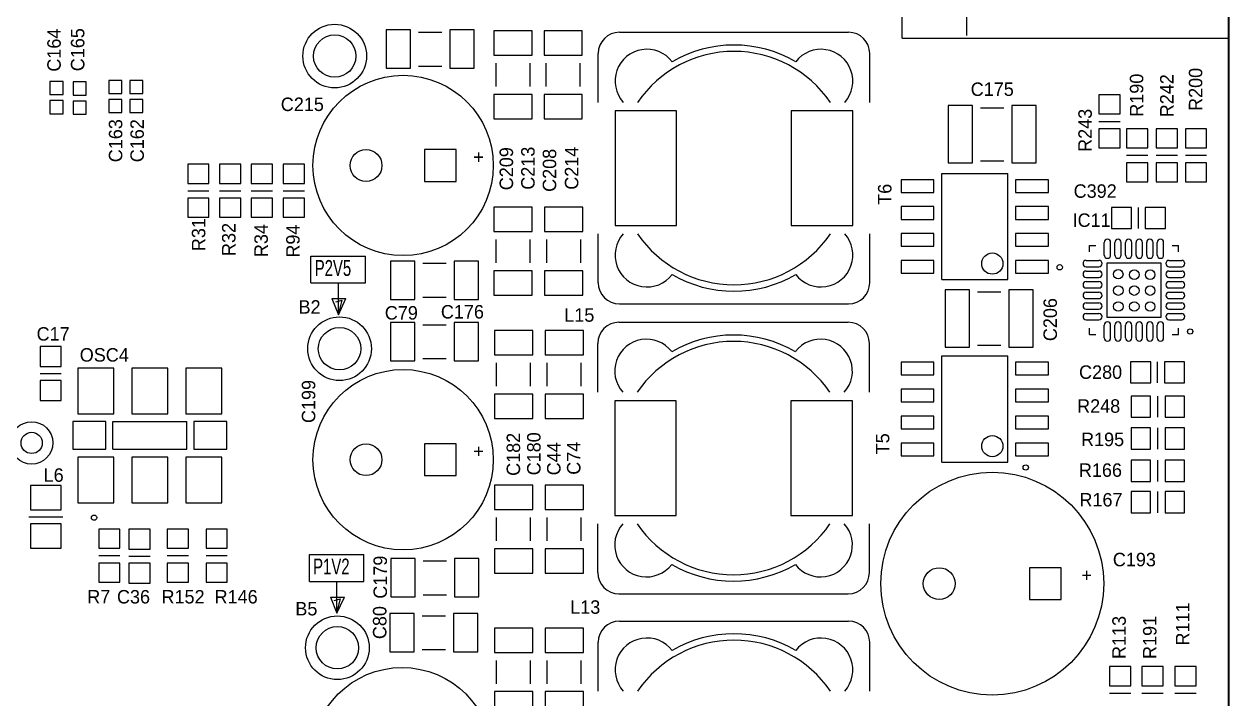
# Model space of a CAD drawing. Header units: millimetres. Extents: x -233 to 1, y -1 to 128.
# Drawn here: x -113.4 to -56.6, y 55 to 86.8 of the extents above; entities that cross this region are included whole.
import ezdxf

# ---------------------------------------------------------------- set-up
doc = ezdxf.new("R2010")
doc.units = ezdxf.units.MM
doc.header["$LTSCALE"] = 0.5
doc.layers.add('AM_2', color=141, linetype='Continuous', lineweight=35)
doc.layers.add('AM_2N', color=51, linetype='Continuous', lineweight=25)

msp = doc.modelspace()

# ---------------------------------------------------------------- linework, layer by layer
at = {"layer": 'AM_2'}
msp.add_line((-56.595, 27.961), (-56.595, 126.361), dxfattribs=at)
at = {"layer": 'AM_2N'}
for p, q in [((-71.988, 86.153), (-71.988, 126.259)), ((-68.94, 86.28), (-68.94, 126.234)), ((-95.163, 86.545), (-96.313, 86.545)), ((-96.313, 86.545), (-96.313, 84.745)), ((-95.163, 84.745), (-95.163, 86.545)), ((-94.788, 86.445), (-93.688, 86.445)), ((-92.163, 86.545), (-93.313, 86.545)), ((-93.313, 86.545), (-93.313, 84.745)), ((-92.163, 84.745), (-92.163, 86.545)), ((-91.227, 86.501), (-91.227, 85.351)), ((-89.427, 86.501), (-91.227, 86.501)), ((-89.427, 85.351), (-89.427, 86.501)), ((-88.864, 86.501), (-88.864, 85.351)), ((-87.064, 86.501), (-88.864, 86.501)), ((-87.064, 85.351), (-87.064, 86.501)), ((-85.319, 86.434), (-74.519, 86.434)), ((-71.988, 86.153), (-56.595, 86.153)), ((-91.227, 85.351), (-89.427, 85.351)), ((-88.864, 85.351), (-87.064, 85.351)), ((-86.319, 83.134), (-86.319, 85.434)), ((-73.519, 83.134), (-73.519, 85.434)), ((-96.313, 84.745), (-95.163, 84.745)), ((-94.788, 84.845), (-93.688, 84.845)), ((-93.313, 84.745), (-92.163, 84.745)), ((-91.127, 83.876), (-91.127, 84.976)), ((-89.527, 83.876), (-89.527, 84.976)), ((-88.764, 83.876), (-88.764, 84.976)), ((-87.164, 83.876), (-87.164, 84.976)), ((-111.53, 84.119), (-112.15, 84.119)), ((-112.15, 84.119), (-112.15, 83.499)), ((-111.53, 83.499), (-111.53, 84.119)), ((-110.438, 84.093), (-111.058, 84.093)), ((-111.058, 84.093), (-111.058, 83.473)), ((-110.438, 83.473), (-110.438, 84.093)), ((-108.762, 84.17), (-109.382, 84.17)), ((-109.382, 84.17), (-109.382, 83.55)), ((-108.762, 83.55), (-108.762, 84.17)), ((-107.771, 84.17), (-108.391, 84.17)), ((-108.391, 84.17), (-108.391, 83.55)), ((-107.771, 83.55), (-107.771, 84.17)), ((-112.15, 83.499), (-111.53, 83.499)), ((-111.058, 83.473), (-110.438, 83.473)), ((-109.382, 83.55), (-108.762, 83.55)), ((-108.391, 83.55), (-107.771, 83.55)), ((-91.227, 83.501), (-91.227, 82.351)), ((-89.427, 83.501), (-91.227, 83.501)), ((-89.427, 82.351), (-89.427, 83.501)), ((-88.864, 83.501), (-88.864, 82.351)), ((-87.064, 83.501), (-88.864, 83.501)), ((-87.064, 82.351), (-87.064, 83.501)), ((-61.719, 83.487), (-62.719, 83.487)), ((-62.719, 83.487), (-62.719, 82.587)), ((-61.719, 82.587), (-61.719, 83.487)), ((-111.53, 83.219), (-112.15, 83.219)), ((-112.15, 83.219), (-112.15, 82.599)), ((-111.53, 82.599), (-111.53, 83.219)), ((-110.438, 83.193), (-111.058, 83.193)), ((-111.058, 83.193), (-111.058, 82.573)), ((-110.438, 82.573), (-110.438, 83.193)), ((-108.762, 83.27), (-109.382, 83.27)), ((-109.382, 83.27), (-109.382, 82.65)), ((-108.762, 82.65), (-108.762, 83.27)), ((-107.771, 83.27), (-108.391, 83.27)), ((-108.391, 83.27), (-108.391, 82.65)), ((-107.771, 82.65), (-107.771, 83.27)), ((-68.671, 82.982), (-69.821, 82.982)), ((-69.821, 82.982), (-69.821, 80.282)), ((-68.671, 80.282), (-68.671, 82.982)), ((-65.671, 82.982), (-66.821, 82.982)), ((-66.821, 82.982), (-66.821, 80.282)), ((-65.671, 80.282), (-65.671, 82.982)), ((-112.15, 82.599), (-111.53, 82.599)), ((-111.058, 82.573), (-110.438, 82.573)), ((-109.382, 82.65), (-108.762, 82.65)), ((-108.391, 82.65), (-107.771, 82.65)), ((-91.227, 82.351), (-89.427, 82.351)), ((-88.864, 82.351), (-87.064, 82.351)), ((-82.619, 82.734), (-85.519, 82.734)), ((-85.519, 82.734), (-85.519, 77.334)), ((-82.619, 77.334), (-82.619, 82.734)), ((-74.319, 82.734), (-77.219, 82.734)), ((-77.219, 82.734), (-77.219, 77.334)), ((-74.319, 77.334), (-74.319, 82.734)), ((-68.296, 82.882), (-67.196, 82.882)), ((-62.719, 82.587), (-61.719, 82.587)), ((-62.719, 82.237), (-61.719, 82.237)), ((-61.719, 81.887), (-62.719, 81.887)), ((-62.719, 81.887), (-62.719, 80.987)), ((-61.719, 80.987), (-61.719, 81.887)), ((-60.419, 81.887), (-61.419, 81.887)), ((-61.419, 81.887), (-61.419, 80.987)), ((-60.419, 80.987), (-60.419, 81.887)), ((-59.019, 81.887), (-60.019, 81.887)), ((-60.019, 81.887), (-60.019, 80.987)), ((-59.019, 80.987), (-59.019, 81.887)), ((-57.644, 81.887), (-58.644, 81.887)), ((-58.644, 81.887), (-58.644, 80.987)), ((-57.644, 80.987), (-57.644, 81.887)), ((-93.008, 80.908), (-94.508, 80.908)), ((-94.508, 80.908), (-94.508, 79.408)), ((-93.008, 79.408), (-93.008, 80.908)), ((-62.719, 80.987), (-61.719, 80.987)), ((-61.419, 80.987), (-60.419, 80.987)), ((-61.419, 80.637), (-60.419, 80.637)), ((-60.019, 80.987), (-59.019, 80.987)), ((-60.019, 80.637), (-59.019, 80.637)), ((-58.644, 80.987), (-57.644, 80.987)), ((-58.644, 80.637), (-57.644, 80.637)), ((-104.66, 80.215), (-105.66, 80.215)), ((-105.66, 80.215), (-105.66, 79.315)), ((-104.66, 79.315), (-104.66, 80.215)), ((-103.162, 80.215), (-104.162, 80.215)), ((-104.162, 80.215), (-104.162, 79.315)), ((-103.162, 79.315), (-103.162, 80.215)), ((-101.663, 80.215), (-102.663, 80.215)), ((-102.663, 80.215), (-102.663, 79.315)), ((-101.663, 79.315), (-101.663, 80.215)), ((-100.164, 80.215), (-101.164, 80.215)), ((-101.164, 80.215), (-101.164, 79.315)), ((-100.164, 79.315), (-100.164, 80.215)), ((-69.821, 80.282), (-68.671, 80.282)), ((-68.296, 80.382), (-67.196, 80.382)), ((-66.821, 80.282), (-65.671, 80.282)), ((-60.419, 80.287), (-61.419, 80.287)), ((-61.419, 80.287), (-61.419, 79.387)), ((-60.419, 79.387), (-60.419, 80.287)), ((-59.019, 80.287), (-60.019, 80.287)), ((-60.019, 80.287), (-60.019, 79.387)), ((-59.019, 79.387), (-59.019, 80.287)), ((-57.644, 80.287), (-58.644, 80.287)), ((-58.644, 80.287), (-58.644, 79.387)), ((-57.644, 79.387), (-57.644, 80.287)), ((-70.494, 79.489), (-72.044, 79.489)), ((-72.044, 79.489), (-72.044, 78.889)), ((-70.494, 78.889), (-70.494, 79.489)), ((-70.119, 74.784), (-70.119, 79.784)), ((-70.119, 79.784), (-67.019, 79.784)), ((-67.019, 74.784), (-67.019, 79.784)), ((-65.094, 79.489), (-66.644, 79.489)), ((-66.644, 79.489), (-66.644, 78.889)), ((-65.094, 78.889), (-65.094, 79.489)), ((-105.66, 79.315), (-104.66, 79.315)), ((-105.66, 78.965), (-104.66, 78.965)), ((-104.162, 79.315), (-103.162, 79.315)), ((-104.162, 78.965), (-103.162, 78.965)), ((-102.663, 79.315), (-101.663, 79.315)), ((-102.663, 78.965), (-101.663, 78.965)), ((-101.164, 79.315), (-100.164, 79.315)), ((-101.164, 78.965), (-100.164, 78.965)), ((-94.508, 79.408), (-93.008, 79.408)), ((-61.419, 79.387), (-60.419, 79.387)), ((-60.019, 79.387), (-59.019, 79.387)), ((-58.644, 79.387), (-57.644, 79.387)), ((-104.66, 78.615), (-105.66, 78.615)), ((-105.66, 78.615), (-105.66, 77.715)), ((-104.66, 77.715), (-104.66, 78.615)), ((-103.162, 78.615), (-104.162, 78.615)), ((-104.162, 78.615), (-104.162, 77.715)), ((-103.162, 77.715), (-103.162, 78.615)), ((-101.663, 78.615), (-102.663, 78.615)), ((-102.663, 78.615), (-102.663, 77.715)), ((-101.663, 77.715), (-101.663, 78.615)), ((-100.164, 78.615), (-101.164, 78.615)), ((-101.164, 78.615), (-101.164, 77.715)), ((-100.164, 77.715), (-100.164, 78.615)), ((-72.044, 78.889), (-70.494, 78.889)), ((-66.644, 78.889), (-65.094, 78.889)), ((-89.427, 78.195), (-91.227, 78.195)), ((-91.227, 78.195), (-91.227, 77.045)), ((-89.427, 77.045), (-89.427, 78.195)), ((-87.039, 78.195), (-88.839, 78.195)), ((-88.839, 78.195), (-88.839, 77.045)), ((-87.039, 77.045), (-87.039, 78.195)), ((-70.494, 78.219), (-72.044, 78.219)), ((-72.044, 78.219), (-72.044, 77.619)), ((-70.494, 77.619), (-70.494, 78.219)), ((-65.094, 78.219), (-66.644, 78.219)), ((-66.644, 78.219), (-66.644, 77.619)), ((-65.094, 77.619), (-65.094, 78.219)), ((-62.133, 78.18), (-62.133, 77.18)), ((-61.183, 78.18), (-62.133, 78.18)), ((-61.183, 77.18), (-61.183, 78.18)), ((-60.858, 77.18), (-60.858, 78.18)), ((-60.533, 78.18), (-60.533, 77.18)), ((-59.583, 78.18), (-60.533, 78.18)), ((-59.583, 77.18), (-59.583, 78.18)), ((-105.66, 77.715), (-104.66, 77.715)), ((-104.162, 77.715), (-103.162, 77.715)), ((-102.663, 77.715), (-101.663, 77.715)), ((-101.164, 77.715), (-100.164, 77.715)), ((-85.519, 77.334), (-82.619, 77.334)), ((-77.219, 77.334), (-74.319, 77.334)), ((-72.044, 77.619), (-70.494, 77.619)), ((-66.644, 77.619), (-65.094, 77.619)), ((-91.227, 77.045), (-89.427, 77.045)), ((-91.127, 75.57), (-91.127, 76.67)), ((-89.527, 75.57), (-89.527, 76.67)), ((-88.839, 77.045), (-87.039, 77.045)), ((-88.739, 75.57), (-88.739, 76.67)), ((-87.139, 75.57), (-87.139, 76.67)), ((-86.319, 74.634), (-86.319, 76.934)), ((-73.519, 74.634), (-73.519, 76.934)), ((-70.494, 76.949), (-72.044, 76.949)), ((-72.044, 76.949), (-72.044, 76.349)), ((-70.494, 76.349), (-70.494, 76.949)), ((-65.094, 76.949), (-66.644, 76.949)), ((-66.644, 76.949), (-66.644, 76.349)), ((-65.094, 76.349), (-65.094, 76.949)), ((-62.133, 77.18), (-61.183, 77.18)), ((-60.533, 77.18), (-59.583, 77.18)), ((-72.044, 76.349), (-70.494, 76.349)), ((-66.644, 76.349), (-65.094, 76.349)), ((-63.169, 76.384), (-62.869, 76.384)), ((-63.169, 76.084), (-63.169, 76.384)), ((-62.469, 75.934), (-62.469, 76.534)), ((-62.169, 75.934), (-62.169, 76.534)), ((-61.969, 75.934), (-61.969, 76.534)), ((-61.669, 75.934), (-61.669, 76.534)), ((-61.469, 75.934), (-61.469, 76.534)), ((-61.169, 75.934), (-61.169, 76.534)), ((-60.969, 75.934), (-60.969, 76.534)), ((-60.669, 75.934), (-60.669, 76.534)), ((-60.469, 75.934), (-60.469, 76.534)), ((-60.169, 75.934), (-60.169, 76.534)), ((-59.969, 75.934), (-59.969, 76.534)), ((-59.669, 75.934), (-59.669, 76.534)), ((-59.269, 76.384), (-58.969, 76.384)), ((-58.969, 76.084), (-58.969, 76.384)), ((-99.852, 75.891), (-97.286, 75.891)), ((-99.852, 74.621), (-99.852, 75.891)), ((-97.286, 74.621), (-97.286, 75.891)), ((-94.96, 75.648), (-96.11, 75.648)), ((-96.11, 75.648), (-96.11, 73.848)), ((-94.96, 73.848), (-94.96, 75.648)), ((-94.585, 75.548), (-93.485, 75.548)), ((-91.96, 75.648), (-93.11, 75.648)), ((-93.11, 75.648), (-93.11, 73.848)), ((-91.96, 73.848), (-91.96, 75.648)), ((-70.494, 75.679), (-72.044, 75.679)), ((-72.044, 75.679), (-72.044, 75.079)), ((-70.494, 75.079), (-70.494, 75.679)), ((-65.094, 75.679), (-66.644, 75.679)), ((-66.644, 75.679), (-66.644, 75.079)), ((-65.094, 75.079), (-65.094, 75.679)), ((-63.319, 75.684), (-62.719, 75.684)), ((-59.794, 75.559), (-62.344, 75.559)), ((-62.344, 75.559), (-62.344, 73.009)), ((-59.794, 73.009), (-59.794, 75.559)), ((-59.419, 75.684), (-58.819, 75.684)), ((-89.427, 75.195), (-91.227, 75.195)), ((-91.227, 75.195), (-91.227, 74.045)), ((-89.427, 74.045), (-89.427, 75.195)), ((-87.039, 75.195), (-88.839, 75.195)), ((-88.839, 75.195), (-88.839, 74.045)), ((-87.039, 74.045), (-87.039, 75.195)), ((-72.044, 75.079), (-70.494, 75.079)), ((-66.644, 75.079), (-65.094, 75.079)), ((-63.319, 75.384), (-62.719, 75.384)), ((-63.319, 75.184), (-62.719, 75.184)), ((-59.419, 75.384), (-58.819, 75.384)), ((-59.419, 75.184), (-58.819, 75.184)), ((-99.852, 74.621), (-97.286, 74.621)), ((-98.556, 73.123), (-98.556, 74.596)), ((-70.119, 74.784), (-67.019, 74.784)), ((-63.319, 74.884), (-62.719, 74.884)), ((-63.319, 74.684), (-62.719, 74.684)), ((-63.319, 74.384), (-62.719, 74.384)), ((-59.419, 74.884), (-58.819, 74.884)), ((-59.419, 74.684), (-58.819, 74.684)), ((-59.419, 74.384), (-58.819, 74.384)), ((-98.861, 73.885), (-98.556, 73.123)), ((-98.861, 73.885), (-98.201, 73.885)), ((-98.683, 73.732), (-98.378, 73.808)), ((-98.556, 73.123), (-98.201, 73.885)), ((-98.556, 73.123), (-98.378, 73.808)), ((-96.11, 73.848), (-94.96, 73.848)), ((-94.585, 73.948), (-93.485, 73.948)), ((-93.11, 73.848), (-91.96, 73.848)), ((-91.227, 74.045), (-89.427, 74.045)), ((-88.839, 74.045), (-87.039, 74.045)), ((-68.823, 74.295), (-69.973, 74.295)), ((-69.973, 74.295), (-69.973, 71.595)), ((-68.823, 71.595), (-68.823, 74.295)), ((-68.448, 74.195), (-67.348, 74.195)), ((-65.823, 74.295), (-66.973, 74.295)), ((-66.973, 74.295), (-66.973, 71.595)), ((-65.823, 71.595), (-65.823, 74.295)), ((-63.319, 74.184), (-62.719, 74.184)), ((-63.319, 73.884), (-62.719, 73.884)), ((-59.419, 74.184), (-58.819, 74.184)), ((-59.419, 73.884), (-58.819, 73.884)), ((-85.319, 73.634), (-74.519, 73.634)), ((-63.319, 73.684), (-62.719, 73.684)), ((-63.319, 73.384), (-62.719, 73.384)), ((-59.419, 73.684), (-58.819, 73.684)), ((-59.419, 73.384), (-58.819, 73.384)), ((-94.96, 72.753), (-96.11, 72.753)), ((-96.11, 72.753), (-96.11, 70.953)), ((-94.96, 70.953), (-94.96, 72.753)), ((-91.96, 72.753), (-93.11, 72.753)), ((-93.11, 72.753), (-93.11, 70.953)), ((-91.96, 70.953), (-91.96, 72.753)), ((-85.338, 72.766), (-74.538, 72.766)), ((-63.319, 73.184), (-62.719, 73.184)), ((-63.319, 72.884), (-62.719, 72.884)), ((-62.344, 73.009), (-59.794, 73.009)), ((-59.419, 73.184), (-58.819, 73.184)), ((-59.419, 72.884), (-58.819, 72.884)), ((-94.585, 72.653), (-93.485, 72.653)), ((-91.201, 72.378), (-91.201, 71.228)), ((-89.401, 72.378), (-91.201, 72.378)), ((-89.401, 71.228), (-89.401, 72.378)), ((-88.814, 72.378), (-88.814, 71.228)), ((-87.014, 72.378), (-88.814, 72.378)), ((-87.014, 71.228), (-87.014, 72.378)), ((-63.169, 72.184), (-63.169, 72.484)), ((-63.169, 72.184), (-62.869, 72.184)), ((-62.469, 72.034), (-62.469, 72.634)), ((-62.169, 72.034), (-62.169, 72.634)), ((-61.969, 72.034), (-61.969, 72.634)), ((-61.669, 72.034), (-61.669, 72.634)), ((-61.469, 72.034), (-61.469, 72.634)), ((-61.169, 72.034), (-61.169, 72.634)), ((-60.969, 72.034), (-60.969, 72.634)), ((-60.669, 72.034), (-60.669, 72.634)), ((-60.469, 72.034), (-60.469, 72.634)), ((-60.169, 72.034), (-60.169, 72.634)), ((-59.969, 72.034), (-59.969, 72.634)), ((-59.669, 72.034), (-59.669, 72.634)), ((-59.269, 72.184), (-58.969, 72.184)), ((-58.969, 72.184), (-58.969, 72.484)), ((-111.62, 71.629), (-112.62, 71.629)), ((-112.62, 71.629), (-112.62, 70.679)), ((-111.62, 70.679), (-111.62, 71.629)), ((-86.338, 69.466), (-86.338, 71.766)), ((-73.538, 69.466), (-73.538, 71.766)), ((-69.973, 71.595), (-68.823, 71.595)), ((-68.448, 71.695), (-67.348, 71.695)), ((-66.973, 71.595), (-65.823, 71.595)), ((-94.585, 71.053), (-93.485, 71.053)), ((-91.201, 71.228), (-89.401, 71.228)), ((-88.814, 71.228), (-87.014, 71.228)), ((-70.119, 66.178), (-70.119, 71.178)), ((-70.119, 71.178), (-67.019, 71.178)), ((-67.019, 66.178), (-67.019, 71.178)), ((-112.62, 70.679), (-111.62, 70.679)), ((-109.136, 70.608), (-110.836, 70.608)), ((-110.836, 70.608), (-110.836, 68.458)), ((-109.136, 68.458), (-109.136, 70.608)), ((-106.596, 70.608), (-108.296, 70.608)), ((-108.296, 70.608), (-108.296, 68.458)), ((-106.596, 68.458), (-106.596, 70.608)), ((-104.056, 70.608), (-105.756, 70.608)), ((-105.756, 70.608), (-105.756, 68.458)), ((-104.056, 68.458), (-104.056, 70.608)), ((-96.11, 70.953), (-94.96, 70.953)), ((-93.11, 70.953), (-91.96, 70.953)), ((-91.101, 69.753), (-91.101, 70.853)), ((-89.501, 69.753), (-89.501, 70.853)), ((-88.714, 69.753), (-88.714, 70.853)), ((-87.114, 69.753), (-87.114, 70.853)), ((-70.494, 70.883), (-72.044, 70.883)), ((-72.044, 70.883), (-72.044, 70.283)), ((-70.494, 70.283), (-70.494, 70.883)), ((-65.094, 70.883), (-66.644, 70.883)), ((-66.644, 70.883), (-66.644, 70.283)), ((-65.094, 70.283), (-65.094, 70.883)), ((-61.231, 70.91), (-61.231, 69.91)), ((-60.281, 70.91), (-61.231, 70.91)), ((-60.281, 69.91), (-60.281, 70.91)), ((-59.956, 69.91), (-59.956, 70.91)), ((-59.631, 70.91), (-59.631, 69.91)), ((-58.681, 70.91), (-59.631, 70.91)), ((-58.681, 69.91), (-58.681, 70.91)), ((-112.62, 70.354), (-111.62, 70.354)), ((-111.62, 70.029), (-112.62, 70.029)), ((-112.62, 70.029), (-112.62, 69.079)), ((-111.62, 69.079), (-111.62, 70.029)), ((-72.044, 70.283), (-70.494, 70.283)), ((-66.644, 70.283), (-65.094, 70.283)), ((-61.231, 69.91), (-60.281, 69.91)), ((-59.631, 69.91), (-58.681, 69.91)), ((-91.201, 69.378), (-91.201, 68.228)), ((-89.401, 69.378), (-91.201, 69.378)), ((-89.401, 68.228), (-89.401, 69.378)), ((-88.814, 69.378), (-88.814, 68.228)), ((-87.014, 69.378), (-88.814, 69.378)), ((-87.014, 68.228), (-87.014, 69.378)), ((-70.494, 69.613), (-72.044, 69.613)), ((-72.044, 69.613), (-72.044, 69.013)), ((-70.494, 69.013), (-70.494, 69.613)), ((-65.094, 69.613), (-66.644, 69.613)), ((-66.644, 69.613), (-66.644, 69.013)), ((-65.094, 69.013), (-65.094, 69.613)), ((-60.294, 69.287), (-61.194, 69.287)), ((-61.194, 69.287), (-61.194, 68.287)), ((-60.294, 68.287), (-60.294, 69.287)), ((-59.944, 68.287), (-59.944, 69.287)), ((-58.694, 69.287), (-59.594, 69.287)), ((-59.594, 69.287), (-59.594, 68.287)), ((-58.694, 68.287), (-58.694, 69.287)), ((-112.62, 69.079), (-111.62, 69.079)), ((-82.638, 69.066), (-85.538, 69.066)), ((-85.538, 69.066), (-85.538, 63.666)), ((-82.638, 63.666), (-82.638, 69.066)), ((-74.338, 69.066), (-77.238, 69.066)), ((-77.238, 69.066), (-77.238, 63.666)), ((-74.338, 63.666), (-74.338, 69.066)), ((-72.044, 69.013), (-70.494, 69.013)), ((-66.644, 69.013), (-65.094, 69.013)), ((-110.836, 68.458), (-109.136, 68.458)), ((-108.296, 68.458), (-106.596, 68.458)), ((-105.756, 68.458), (-104.056, 68.458)), ((-91.201, 68.228), (-89.401, 68.228)), ((-88.814, 68.228), (-87.014, 68.228)), ((-70.494, 68.343), (-72.044, 68.343)), ((-72.044, 68.343), (-72.044, 67.743)), ((-70.494, 67.743), (-70.494, 68.343)), ((-65.094, 68.343), (-66.644, 68.343)), ((-66.644, 68.343), (-66.644, 67.743)), ((-65.094, 67.743), (-65.094, 68.343)), ((-61.194, 68.287), (-60.294, 68.287)), ((-59.594, 68.287), (-58.694, 68.287)), ((-109.526, 68.083), (-111.071, 68.083)), ((-111.071, 68.083), (-111.071, 66.783)), ((-109.526, 66.783), (-109.526, 68.083)), ((-109.196, 68.083), (-105.696, 68.083)), ((-109.196, 66.783), (-109.196, 68.083)), ((-105.696, 66.783), (-105.696, 68.083)), ((-103.821, 68.083), (-105.366, 68.083)), ((-105.366, 68.083), (-105.366, 66.783)), ((-103.821, 66.783), (-103.821, 68.083)), ((-72.044, 67.743), (-70.494, 67.743)), ((-66.644, 67.743), (-65.094, 67.743)), ((-61.194, 67.787), (-61.194, 66.787)), ((-60.294, 67.787), (-61.194, 67.787)), ((-60.294, 66.787), (-60.294, 67.787)), ((-59.944, 66.787), (-59.944, 67.787)), ((-59.594, 67.787), (-59.594, 66.787)), ((-58.694, 67.787), (-59.594, 67.787)), ((-58.694, 66.787), (-58.694, 67.787)), ((-93.008, 67.04), (-94.508, 67.04)), ((-94.508, 67.04), (-94.508, 65.54)), ((-93.008, 65.54), (-93.008, 67.04)), ((-70.494, 67.073), (-72.044, 67.073)), ((-72.044, 67.073), (-72.044, 66.473)), ((-70.494, 66.473), (-70.494, 67.073)), ((-65.094, 67.073), (-66.644, 67.073)), ((-66.644, 67.073), (-66.644, 66.473)), ((-65.094, 66.473), (-65.094, 67.073)), ((-111.071, 66.783), (-109.526, 66.783)), ((-109.196, 66.783), (-105.696, 66.783)), ((-105.366, 66.783), (-103.821, 66.783)), ((-72.044, 66.473), (-70.494, 66.473)), ((-66.644, 66.473), (-65.094, 66.473)), ((-61.194, 66.787), (-60.294, 66.787)), ((-59.594, 66.787), (-58.694, 66.787)), ((-109.136, 66.408), (-110.836, 66.408)), ((-110.836, 66.408), (-110.836, 64.258)), ((-109.136, 64.258), (-109.136, 66.408)), ((-106.596, 66.408), (-108.296, 66.408)), ((-108.296, 66.408), (-108.296, 64.258)), ((-106.596, 64.258), (-106.596, 66.408)), ((-104.056, 66.408), (-105.756, 66.408)), ((-105.756, 66.408), (-105.756, 64.258)), ((-104.056, 64.258), (-104.056, 66.408)), ((-70.119, 66.178), (-67.019, 66.178)), ((-60.294, 66.262), (-61.194, 66.262)), ((-61.194, 66.262), (-61.194, 65.262)), ((-60.294, 65.262), (-60.294, 66.262)), ((-59.944, 65.262), (-59.944, 66.262)), ((-58.694, 66.262), (-59.594, 66.262)), ((-59.594, 66.262), (-59.594, 65.262)), ((-58.694, 65.262), (-58.694, 66.262)), ((-94.508, 65.54), (-93.008, 65.54)), ((-113.073, 65.073), (-113.073, 63.923)), ((-111.623, 65.073), (-113.073, 65.073)), ((-111.623, 63.923), (-111.623, 65.073)), ((-89.401, 65.088), (-91.201, 65.088)), ((-91.201, 65.088), (-91.201, 63.938)), ((-89.401, 63.938), (-89.401, 65.088)), ((-87.014, 65.088), (-88.814, 65.088)), ((-88.814, 65.088), (-88.814, 63.938)), ((-87.014, 63.938), (-87.014, 65.088)), ((-61.194, 65.262), (-60.294, 65.262)), ((-61.194, 64.787), (-61.194, 63.787)), ((-60.294, 64.787), (-61.194, 64.787)), ((-60.294, 63.787), (-60.294, 64.787)), ((-59.944, 63.787), (-59.944, 64.787)), ((-59.594, 65.262), (-58.694, 65.262)), ((-59.594, 64.787), (-59.594, 63.787)), ((-58.694, 64.787), (-59.594, 64.787)), ((-58.694, 63.787), (-58.694, 64.787)), ((-110.836, 64.258), (-109.136, 64.258)), ((-108.296, 64.258), (-106.596, 64.258)), ((-105.756, 64.258), (-104.056, 64.258)), ((-113.148, 63.598), (-111.548, 63.598)), ((-113.073, 63.923), (-111.623, 63.923)), ((-91.201, 63.938), (-89.401, 63.938)), ((-88.814, 63.938), (-87.014, 63.938)), ((-85.538, 63.666), (-82.638, 63.666)), ((-77.238, 63.666), (-74.338, 63.666)), ((-61.194, 63.787), (-60.294, 63.787)), ((-59.594, 63.787), (-58.694, 63.787)), ((-113.073, 63.273), (-113.073, 62.123)), ((-111.623, 63.273), (-113.073, 63.273)), ((-111.623, 62.123), (-111.623, 63.273)), ((-91.101, 62.463), (-91.101, 63.563)), ((-89.501, 62.463), (-89.501, 63.563)), ((-88.714, 62.463), (-88.714, 63.563)), ((-87.114, 62.463), (-87.114, 63.563)), ((-86.338, 60.966), (-86.338, 63.266)), ((-73.538, 60.966), (-73.538, 63.266)), ((-108.851, 63.019), (-109.851, 63.019)), ((-109.851, 63.019), (-109.851, 62.119)), ((-108.851, 62.119), (-108.851, 63.019)), ((-107.429, 63.018), (-108.429, 63.018)), ((-108.429, 63.018), (-108.429, 62.068)), ((-107.429, 62.068), (-107.429, 63.018)), ((-105.625, 63.019), (-106.625, 63.019)), ((-106.625, 63.019), (-106.625, 62.119)), ((-105.625, 62.119), (-105.625, 63.019)), ((-103.794, 63.019), (-104.794, 63.019)), ((-104.794, 63.019), (-104.794, 62.119)), ((-103.794, 62.119), (-103.794, 63.019)), ((-113.073, 62.123), (-111.623, 62.123)), ((-109.851, 62.119), (-108.851, 62.119)), ((-108.429, 62.068), (-107.429, 62.068)), ((-106.625, 62.119), (-105.625, 62.119)), ((-104.794, 62.119), (-103.794, 62.119)), ((-89.401, 62.088), (-91.201, 62.088)), ((-91.201, 62.088), (-91.201, 60.938)), ((-89.401, 60.938), (-89.401, 62.088)), ((-87.014, 62.088), (-88.814, 62.088)), ((-88.814, 62.088), (-88.814, 60.938)), ((-87.014, 60.938), (-87.014, 62.088)), ((-109.851, 61.769), (-108.851, 61.769)), ((-108.851, 61.419), (-109.851, 61.419)), ((-109.851, 61.419), (-109.851, 60.519)), ((-108.851, 60.519), (-108.851, 61.419)), ((-108.429, 61.743), (-107.429, 61.743)), ((-107.429, 61.418), (-108.429, 61.418)), ((-108.429, 61.418), (-108.429, 60.468)), ((-107.429, 60.468), (-107.429, 61.418)), ((-106.625, 61.769), (-105.625, 61.769)), ((-105.625, 61.419), (-106.625, 61.419)), ((-106.625, 61.419), (-106.625, 60.519)), ((-105.625, 60.519), (-105.625, 61.419)), ((-104.794, 61.769), (-103.794, 61.769)), ((-103.794, 61.419), (-104.794, 61.419)), ((-104.794, 61.419), (-104.794, 60.519)), ((-103.794, 60.519), (-103.794, 61.419)), ((-99.928, 60.55), (-99.928, 61.82)), ((-99.928, 61.82), (-97.362, 61.82)), ((-97.362, 60.55), (-97.362, 61.82)), ((-94.935, 61.627), (-96.085, 61.627)), ((-96.085, 61.627), (-96.085, 59.827)), ((-94.935, 59.827), (-94.935, 61.627)), ((-94.56, 61.527), (-93.46, 61.527)), ((-91.935, 61.627), (-93.085, 61.627)), ((-93.085, 61.627), (-93.085, 59.827)), ((-91.935, 59.827), (-91.935, 61.627)), ((-91.201, 60.938), (-89.401, 60.938)), ((-88.814, 60.938), (-87.014, 60.938)), ((-64.496, 61.198), (-65.996, 61.198)), ((-65.996, 61.198), (-65.996, 59.698)), ((-64.496, 59.698), (-64.496, 61.198)), ((-109.851, 60.519), (-108.851, 60.519)), ((-108.429, 60.468), (-107.429, 60.468)), ((-106.625, 60.519), (-105.625, 60.519)), ((-104.794, 60.519), (-103.794, 60.519)), ((-99.928, 60.55), (-97.362, 60.55)), ((-98.632, 59.051), (-98.632, 60.524)), ((-98.937, 59.813), (-98.277, 59.813)), ((-98.937, 59.813), (-98.632, 59.051)), ((-98.759, 59.661), (-98.455, 59.737)), ((-98.632, 59.051), (-98.277, 59.813)), ((-98.632, 59.051), (-98.455, 59.737)), ((-96.085, 59.827), (-94.935, 59.827)), ((-94.56, 59.927), (-93.46, 59.927)), ((-93.085, 59.827), (-91.935, 59.827)), ((-85.338, 59.966), (-74.538, 59.966)), ((-65.996, 59.698), (-64.496, 59.698)), ((-94.985, 59.037), (-96.135, 59.037)), ((-96.135, 59.037), (-96.135, 57.237)), ((-94.985, 57.237), (-94.985, 59.037)), ((-94.61, 58.937), (-93.51, 58.937)), ((-91.985, 59.037), (-93.135, 59.037)), ((-93.135, 59.037), (-93.135, 57.237)), ((-91.985, 57.237), (-91.985, 59.037)), ((-85.319, 58.684), (-74.519, 58.684)), ((-91.201, 58.357), (-91.201, 57.207)), ((-89.401, 58.357), (-91.201, 58.357)), ((-89.401, 57.207), (-89.401, 58.357)), ((-88.814, 58.357), (-88.814, 57.207)), ((-87.014, 58.357), (-88.814, 58.357)), ((-87.014, 57.207), (-87.014, 58.357)), ((-86.319, 55.384), (-86.319, 57.684)), ((-73.519, 55.384), (-73.519, 57.684)), ((-96.135, 57.237), (-94.985, 57.237)), ((-94.61, 57.337), (-93.51, 57.337)), ((-93.135, 57.237), (-91.985, 57.237)), ((-91.201, 57.207), (-89.401, 57.207)), ((-91.101, 55.732), (-91.101, 56.832)), ((-89.501, 55.732), (-89.501, 56.832)), ((-88.814, 57.207), (-87.014, 57.207)), ((-88.714, 55.732), (-88.714, 56.832)), ((-87.114, 55.732), (-87.114, 56.832)), ((-61.219, 56.537), (-62.219, 56.537)), ((-62.219, 56.537), (-62.219, 55.637)), ((-61.219, 55.637), (-61.219, 56.537)), ((-59.694, 56.537), (-60.694, 56.537)), ((-60.694, 56.537), (-60.694, 55.637)), ((-59.694, 55.637), (-59.694, 56.537)), ((-58.136, 56.537), (-59.136, 56.537)), ((-59.136, 56.537), (-59.136, 55.637)), ((-58.136, 55.637), (-58.136, 56.537)), ((-91.201, 55.357), (-91.201, 54.207)), ((-89.401, 55.357), (-91.201, 55.357)), ((-89.401, 54.207), (-89.401, 55.357)), ((-88.814, 55.357), (-88.814, 54.207)), ((-87.014, 55.357), (-88.814, 55.357)), ((-87.014, 54.207), (-87.014, 55.357)), ((-62.219, 55.637), (-61.219, 55.637)), ((-62.219, 55.287), (-61.219, 55.287)), ((-60.694, 55.637), (-59.694, 55.637)), ((-60.694, 55.287), (-59.694, 55.287)), ((-59.136, 55.637), (-58.136, 55.637)), ((-59.136, 55.287), (-58.136, 55.287))]:
    msp.add_line(p, q, dxfattribs=at)
for centre, radius in [((-98.734, 85.315), 1.5), ((-98.734, 85.315), 1), ((-95.508, 80.158), 4.25), ((-97.258, 80.158), 0.75), ((-67.744, 75.534), 0.5), ((-64.569, 75.358), 0.125), ((-61.81, 75.033), 0.225), ((-61.054, 75.011), 0.225), ((-60.304, 75.011), 0.225), ((-61.804, 74.261), 0.225), ((-61.054, 74.261), 0.225), ((-60.304, 74.261), 0.225), ((-61.804, 73.511), 0.225), ((-61.054, 73.511), 0.225), ((-60.304, 73.511), 0.225), ((-98.505, 71.522), 1.5), ((-98.505, 71.522), 1), ((-58.419, 72.334), 0.125), ((-95.508, 66.29), 4.25), ((-113.015, 67.082), 1), ((-113.015, 67.082), 0.5), ((-97.258, 66.29), 0.75), ((-67.744, 66.928), 0.5), ((-66.169, 65.923), 0.125), ((-67.746, 60.448), 5.25), ((-110.071, 63.558), 0.125), ((-70.246, 60.448), 0.75), ((-98.607, 57.425), 1.5), ((-98.607, 57.425), 1), ((-95.559, 52.244), 4.25)]:
    msp.add_circle(centre, radius, dxfattribs=at)
for centre, radius, start, end in [((-85.319, 85.434), 1, 90, 180), ((-74.519, 85.434), 1, 0, 90), ((-79.919, 80.034), 5.8, 59.8595, 120.1405), ((-84.02, 84.135), 1.5, 37.5703, 221.8728), ((-79.919, 80.034), 5.5, 34.3077, 145.6923), ((-75.818, 84.135), 1.5, 318.1272, 142.4297), ((-84.02, 75.933), 1.5, 138.1272, 322.4297), ((-79.919, 80.034), 5.5, 214.3077, 325.6923), ((-75.818, 75.933), 1.5, 217.5703, 41.8728), ((-62.319, 76.534), 0.15, 0, 180), ((-61.819, 76.534), 0.15, 0, 180), ((-61.319, 76.534), 0.15, 0, 180), ((-60.819, 76.534), 0.15, 0, 180), ((-60.319, 76.534), 0.15, 0, 180), ((-59.819, 76.534), 0.15, 0, 180), ((-63.319, 75.534), 0.15, 90, 270), ((-62.719, 75.534), 0.15, 270, 90), ((-62.319, 75.934), 0.15, 180, 0), ((-61.819, 75.934), 0.15, 180, 0), ((-61.319, 75.934), 0.15, 180, 0), ((-60.819, 75.934), 0.15, 180, 0), ((-60.319, 75.934), 0.15, 180, 0), ((-59.819, 75.934), 0.15, 180, 0), ((-59.419, 75.534), 0.15, 90, 270), ((-58.819, 75.534), 0.15, 270, 90), ((-79.919, 80.034), 5.8, 239.8595, 300.1405), ((-63.319, 75.034), 0.15, 90, 270), ((-62.719, 75.034), 0.15, 270, 90), ((-59.419, 75.034), 0.15, 90, 270), ((-58.819, 75.034), 0.15, 270, 90), ((-85.319, 74.634), 1, 180, 270), ((-74.519, 74.634), 1, 270, 0), ((-63.319, 74.534), 0.15, 90, 270), ((-62.719, 74.534), 0.15, 270, 90), ((-59.419, 74.534), 0.15, 90, 270), ((-58.819, 74.534), 0.15, 270, 90), ((-63.319, 74.034), 0.15, 90, 270), ((-62.719, 74.034), 0.15, 270, 90), ((-59.419, 74.034), 0.15, 90, 270), ((-58.819, 74.034), 0.15, 270, 90), ((-63.319, 73.534), 0.15, 90, 270), ((-62.719, 73.534), 0.15, 270, 90), ((-59.419, 73.534), 0.15, 90, 270), ((-58.819, 73.534), 0.15, 270, 90), ((-85.338, 71.766), 1, 90, 180), ((-74.538, 71.766), 1, 0, 90), ((-63.319, 73.034), 0.15, 90, 270), ((-62.719, 73.034), 0.15, 270, 90), ((-62.319, 72.634), 0.15, 0, 180), ((-61.819, 72.634), 0.15, 0, 180), ((-61.319, 72.634), 0.15, 0, 180), ((-60.819, 72.634), 0.15, 0, 180), ((-60.319, 72.634), 0.15, 0, 180), ((-59.819, 72.634), 0.15, 0, 180), ((-59.419, 73.034), 0.15, 90, 270), ((-58.819, 73.034), 0.15, 270, 90), ((-79.938, 66.366), 5.8, 59.8595, 120.1405), ((-84.039, 70.468), 1.5, 37.5703, 221.8728), ((-79.938, 66.366), 5.5, 34.3077, 145.6923), ((-75.837, 70.468), 1.5, 318.1272, 142.4297), ((-62.319, 72.034), 0.15, 180, 0), ((-61.819, 72.034), 0.15, 180, 0), ((-61.319, 72.034), 0.15, 180, 0), ((-60.819, 72.034), 0.15, 180, 0), ((-60.319, 72.034), 0.15, 180, 0), ((-59.819, 72.034), 0.15, 180, 0), ((-84.039, 62.265), 1.5, 138.1272, 322.4297), ((-79.938, 66.366), 5.5, 214.3077, 325.6923), ((-75.837, 62.265), 1.5, 217.5703, 41.8728), ((-79.938, 66.366), 5.8, 239.8595, 300.1405), ((-85.338, 60.966), 1, 180, 270), ((-74.538, 60.966), 1, 270, 0), ((-85.319, 57.684), 1, 90, 180), ((-74.519, 57.684), 1, 0, 90), ((-79.919, 52.284), 5.8, 59.8595, 120.1405), ((-84.02, 56.385), 1.5, 37.5703, 221.8728), ((-79.919, 52.284), 5.5, 34.3077, 145.6923), ((-75.818, 56.385), 1.5, 318.1272, 142.4297)]:
    msp.add_arc(centre, radius, start, end, dxfattribs=at)

# ---------------------------------------------------------------- texts
for s, rotation, p in [('C164', 90, (-111.643, 84.58)), ('C165', 90, (-110.53, 84.6)), ('R200', 90, (-57.848, 82.729)), ('C175', 360, (-68.762, 83.435)), ('R190', 90, (-60.628, 82.455)), ('R242', 90, (-59.202, 82.43)), ('R243', 90, (-63.055, 80.799)), ('C163', 90, (-108.742, 80.311)), ('C162', 90, (-107.726, 80.311)), ('+', 180, (-91.708, 80.858)), ('C209', 90, (-90.327, 78.99)), ('C213', 90, (-89.311, 79.015)), ('C208', 90, (-88.295, 78.914)), ('C214', 90, (-87.253, 79.015)), ('T6', 90, (-72.496, 78.304)), ('R31', 90, (-104.83, 76.12)), ('R32', 90, (-103.408, 75.891)), ('R34', 90, (-101.884, 75.84)), ('R94', 90, (-100.385, 75.815)), ('C206', 90, (-64.698, 71.878)), ('C79', 360, (-96.372, 72.894)), ('C176', 360, (-93.73, 72.945)), ('L15', 360, (-87.914, 72.792)), ('C17', 360, (-112.78, 71.903)), ('OSC4', 360, (-110.748, 70.913)), ('C280', 360, (-63.657, 70.1)), ('C199', 90, (-99.648, 68.017)), ('R248', 360, (-63.747, 68.502)), ('R195', 360, (-63.563, 66.93)), ('C182', 90, (-89.996, 65.528)), ('C180', 90, (-89.031, 65.553)), ('C44', 90, (-88.091, 65.553)), ('C74', 90, (-87.152, 65.579)), ('T5', 90, (-72.597, 66.544)), ('+', 180, (-91.708, 66.99)), ('C193', 360, (-62.064, 61.266)), ('C179', 90, (-96.27, 59.737)), ('+', 180, (-63.046, 61.148)), ('R7', 360, (-110.394, 59.512)), ('C36', 360, (-108.994, 59.512)), ('R152', 360, (-106.894, 59.512)), ('L13', 360, (-87.634, 59.026)), ('C80', 90, (-96.296, 57.832)), ('R111', 90, (-58.457, 57.532)), ('R113', 90, (-61.454, 56.897)), ('R191', 90, (-60.007, 56.897))]:
    msp.add_text(s, height=0.635, rotation=rotation, dxfattribs=at).set_placement(p)
for s, p in [('C215', (-101.274, 82.724)), ('C392', (-63.911, 78.634)), ('IC11', (-63.961, 77.263)), ('B2', (-100.436, 73.173)), ('L6', (-112.45, 65.249)), ('R166', (-63.664, 65.482)), ('R167', (-63.639, 64.085)), ('R146', (-104.394, 59.512)), ('B5', (-100.588, 58.949))]:
    msp.add_text(s, height=0.635, dxfattribs=at).set_placement(p)
at = {"layer": 'AM_2N', "width": 0.7}
for s, p in [('P2V5', (-99.674, 74.951)), ('P1V2', (-99.75, 60.88))]:
    msp.add_text(s, height=0.75, dxfattribs=at).set_placement(p)

doc.saveas('drawing.dxf')
